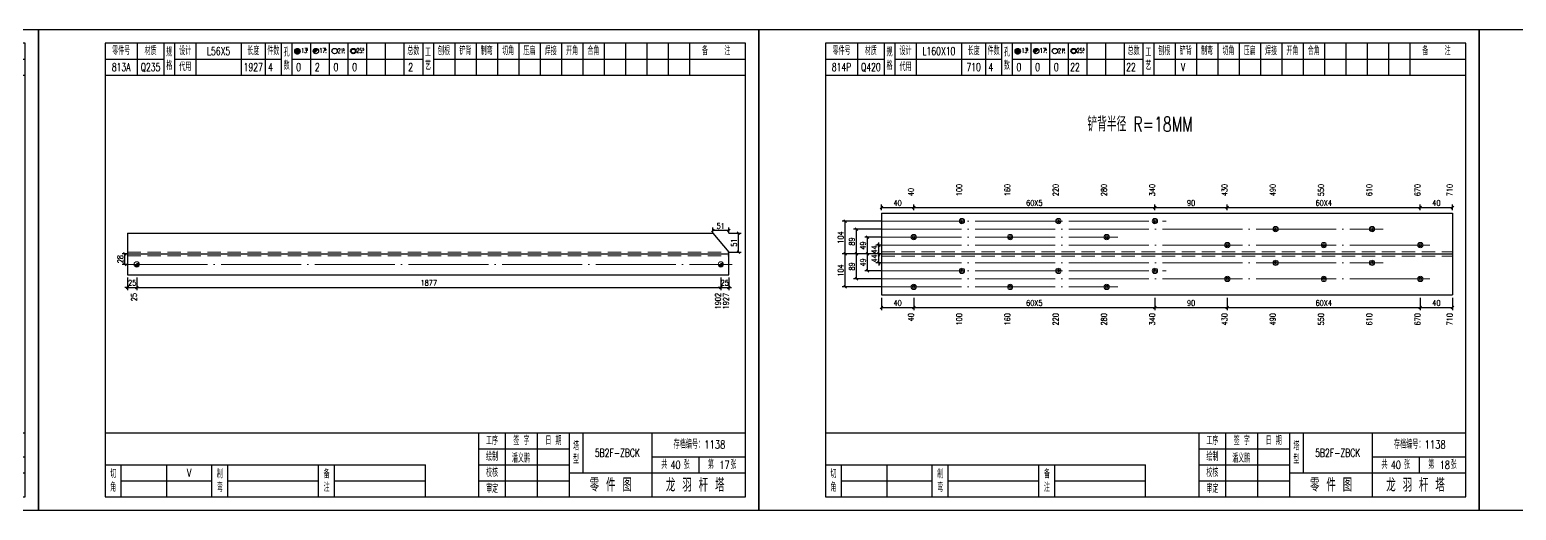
# Model space of a CAD drawing. Header units: millimetres. Extents: x 0 to 30240, y -10896 to -1348.
# Drawn here: x 4317 to 4874, y -6040 to -5860 of the extents above; entities that cross this region are included whole.
import ezdxf
from ezdxf.enums import TextEntityAlignment as Align

# ---------------------------------------------------------------- set-up
doc = ezdxf.new("R2010")
doc.units = ezdxf.units.MM
doc.header["$LTSCALE"] = 20
doc.header["$PDMODE"] = 1
doc.linetypes.add('DASHDOT2X', pattern=[1.75, 1.5, -0.125, 0, -0.125])
doc.linetypes.add('HIDDEN', pattern=[0.375, 0.25, -0.125])
for name, color, linetype, lineweight in [('1', 7, 'Continuous', 25), ('11', 3, 'Continuous', 13), ('2', 1, 'HIDDEN', 13), ('5', 1, 'Continuous', 13), ('7', 2, 'DASHDOT2X', 13)]:
    doc.layers.add(name, color=color, linetype=linetype, lineweight=lineweight)
doc.styles.get("Standard").update_dxf_attribs({"font": 'simplex', "width": 0.7, "bigfont": 'gbhzfs.shx'})
doc.styles.add('SYMBOL_TXT', font='txt.shx', dxfattribs={"width": 0.6})
doc.styles.add('TITLE_TXT', font='simplex.shx', dxfattribs={"width": 0.75, "height": 2.5, "bigfont": 'gbhzfs.shx'})
doc.dimstyles.get("Standard").update_dxf_attribs({"dimtxt": 2.1, "dimasz": 1, "dimexe": 1.05, "dimexo": 0, "dimgap": 0.63, "dimtad": 1, "dimzin": 0, "dimdsep": 46, "dimtxsty": 'standard', "dimblk": 'OBLIQUE', "dimblk1": 'OBLIQUE', "dimblk2": 'OBLIQUE', "dimcen": 0.09, "dimadec": 0, "dimazin": 0, "dimtfac": 1, "dimtdec": 1, "dimtix": 1, "dimtmove": 0, "dimatfit": 3, "dimfxl": 0, "dimtolj": 1, "dimtzin": 0, "dimarcsym": 0})
pattern_1 = [(0, (-3, 0), (0, 0.0125), [])]

# ---------------------------------------------------------------- blocks, each defined once
blk = doc.blocks.new('M12_HOLE')
h = blk.add_hatch()
h.set_pattern_fill('LINE', scale=0.1, style=0)
h.set_pattern_definition(pattern_1)
h.paths.add_polyline_path([(-5, 0, 1), (-1, 0, 1)])
at = {"color": 7}
blk.add_circle((-3, 0), 2, dxfattribs=at)
at = {"color": 7, "attachment_point": 1, "style": 'SYMBOL_TXT'}
for s, insert, char_height, width in [('13\\f??|b0|i0|c0|p54;.', (-0.1, 2.1), 3.5, 5.707), ('5', (3.7, 2.3), 1.8, 2.931)]:
    blk.add_mtext(s, dxfattribs=dict(at, insert=insert, char_height=char_height, width=width))
blk = doc.blocks.new('M16_HOLE')
h = blk.add_hatch()
h.set_pattern_fill('LINE', scale=0.1, style=0)
h.set_pattern_definition(pattern_1)
h.paths.add_polyline_path([(-1.6, 1.4, 0.668179), (-5, 0, 0.198912), (-4.4, -1.4)])
at = {"color": 7}
blk.add_circle((-3, 0), 2, dxfattribs=at)
at = {"color": 7, "attachment_point": 1, "style": 'SYMBOL_TXT'}
for s, insert, char_height, width in [('17.', (-0.4, 2.1), 3.5, 6.316), ('5', (3.6, 2.3), 1.8, 1.822)]:
    blk.add_mtext(s, dxfattribs=dict(at, insert=insert, char_height=char_height, width=width))
blk = doc.blocks.new('M20_HOLE')
at = {"color": 7}
blk.add_circle((-3, 0), 2, dxfattribs=at)
at = {"color": 7, "attachment_point": 1, "style": 'SYMBOL_TXT'}
for s, insert, char_height, width in [('21.', (-0.7, 2), 3.5, 6.074), ('5', (3.3, 2), 1.8, 1.458)]:
    blk.add_mtext(s, dxfattribs=dict(at, insert=insert, char_height=char_height, width=width))
blk = doc.blocks.new('M24_HOLE')
at = {"color": 7}
for radius in [2, 1.5]:
    blk.add_circle((-3, 0), radius, dxfattribs=at)
at = {"color": 7, "attachment_point": 1, "style": 'SYMBOL_TXT'}
for s, insert, char_height, width in [('25.', (-0.7, 2.1), 3.5, 2.429), ('5', (3.9, 2.3), 1.8, 1.944)]:
    blk.add_mtext(s, dxfattribs=dict(at, insert=insert, char_height=char_height, width=width))
blk = doc.blocks.new('JgCard')
for p, q in [((270, 180), (0, 180)), ((0, 180), (0, 0)), ((270, 0), (270, 180)), ((265, 175), (25, 175)), ((25, 175), (25, 5)), ((37, 175), (37, 163)), ((47, 175), (47, 163)), ((51, 175), (51, 163)), ((59, 175), (59, 163)), ((76, 175), (76, 163)), ((85, 175), (85, 163)), ((91, 175), (91, 163)), ((95, 175), (95, 163)), ((102, 175), (102, 163)), ((109, 175), (109, 163)), ((116, 175), (116, 163)), ((123, 175), (123, 163)), ((130, 175), (130, 163)), ((137, 175), (137, 163)), ((144, 175), (144, 163)), ((148, 175), (148, 163)), ((156, 175), (156, 163)), ((164, 175), (164, 163)), ((172, 175), (172, 163)), ((180, 175), (180, 163)), ((188, 175), (188, 163)), ((196, 175), (196, 163)), ((204, 175), (204, 163)), ((212, 175), (212, 163)), ((220, 175), (220, 163)), ((228, 175), (228, 163)), ((236, 175), (236, 163)), ((244, 175), (244, 163)), ((265, 5), (265, 175)), ((25, 169), (47, 169)), ((51, 169), (91, 169)), ((95, 169), (144, 169)), ((148, 169), (265, 169)), ((25, 163), (265, 163)), ((25, 29), (265, 29)), ((165, 5), (165, 29)), ((175, 5), (175, 29)), ((187, 5), (187, 29)), ((199, 5), (199, 29)), ((204, 29), (204, 14)), ((230, 5), (230, 29)), ((165, 23), (199, 23)), ((25, 17), (145, 17)), ((31, 5), (31, 17)), ((48, 17), (48, 5)), ((65, 5), (65, 17)), ((71, 5), (71, 17)), ((105, 5), (105, 17)), ((111, 5), (111, 17)), ((145, 5), (145, 17)), ((165, 17), (199, 17)), ((230, 20), (265, 20)), ((247.5, 20), (247.5, 14)), ((199, 14), (265, 14)), ((31, 11), (65, 11)), ((71, 11), (105, 11)), ((111, 11), (145, 11)), ((165, 11), (199, 11)), ((0, 0), (270, 0)), ((25, 5), (265, 5))]:
    blk.add_line(p, q)
blk.add_lwpolyline([(96.03, 171.99, -1), (98.03, 171.99, -1)], format="xyb", close=True)
blk.add_point((145, 96))
at = {"xscale": 0.5, "yscale": 0.5, "zscale": 0.5}
for name, p in [('M12_HOLE', (98.53, 171.99)), ('M16_HOLE', (105.5, 172)), ('M20_HOLE', (112.5, 172)), ('M24_HOLE', (119.5, 172))]:
    blk.add_blockref(name, p, dxfattribs=at)
at = {"style": 'TITLE_TXT', "width": 0.75}
for s, height, p in [('存档编号：1138', 3.076, (238.02, 23.07)), ('潘义鹏', 3, (177.45, 17.91)), ('龙 羽 杆 塔', 5, (235.17, 6.97))]:
    blk.add_text(s, height=height, dxfattribs=at).set_placement(p)
at = {"attachment_point": 5, "style": 'TITLE_TXT'}
for s, insert, char_height, width in [('零件号', (31, 172), 3, 15), ('材质', (42, 172), 3, 8), ('设计', (55, 172), 3, 8), ('长度', (80.5, 172), 3, 8), ('件数', (88, 172), 3, 6), ('总数', (140.5, 172), 3, 7), ('工\\P艺', (146, 169), 3, 4), ('刨根', (152, 172), 3, 8), ('铲背', (160, 172), 3, 8), ('制弯', (168, 172), 3, 8), ('切角', (176, 172), 3, 8), ('压扁', (184, 172), 3, 8), ('焊接', (192, 172), 3, 8), ('开角', (200, 172), 3, 8), ('合角', (208, 172), 3, 8), ('备    注', (254, 172), 3, 22), ('规格', (49, 169), 3, 4), ('代用', (55, 166), 3, 8), ('孔数', (93, 169), 3, 4), ('工序', (170, 26), 3, 10), ('签 字', (181, 26), 3, 12), ('日 期', (193, 26), 3, 12), ('塔\\P型', (201.5, 21.5), 3, 5), ('绘制', (170, 20), 3, 10), ('共    张', (238.75, 17), 3, 17.5), ('第    张', (256.25, 17), 3, 17.5), ('切\\P角', (28, 11), 3, 6), ('制\\P弯', (68, 11), 3, 6), ('备\\P注', (108, 11), 3, 6), ('校核', (170, 14), 3, 10), ('零 件 图', (214.5, 9.5), 5, 31), ('审定', (170, 8), 3, 10)]:
    blk.add_mtext(s, dxfattribs=dict(at, insert=insert, char_height=char_height, width=width))
blk = doc.blocks.new('M16')
for p, q in [((-0.71, -0.71), (0.71, 0.71)), ((-0.4, 0), (0.4, 0)), ((0, 0.4), (0, -0.4))]:
    blk.add_line(p, q)
blk.add_circle((0, 0), 1)
for radius in [0.8, 0.6, 0.4, 0.2]:
    blk.add_arc((0, 0), radius, 225, 45)
blk = doc.blocks.new('_Oblique')
at = {"color": 0, "linetype": 'ByBlock', "lineweight": -2}
blk.add_line((-0.5, -0.5), (0.5, 0.5), dxfattribs=at)
blk = doc.blocks.new('*D3550')
at = {"layer": '11', "color": 0, "lineweight": -2}
for p, q in [((4353.4, -5956.37), (4352.4, -5956.37)), ((4353.4, -5952.69), (4353.4, -5957.42)), ((4353.4, -5956.37), (4356.84, -5956.37)), ((4356.84, -5952.69), (4356.84, -5957.42)), ((4356.84, -5956.37), (4357.84, -5956.37))]:
    blk.add_line(p, q, dxfattribs=at)
at = {"layer": 'Defpoints', "color": 0}
for p in [(4353.4, -5952.69), (4356.84, -5952.69), (4356.84, -5956.37)]:
    blk.add_point(p, dxfattribs=at)
at = {"layer": '11', "color": 0, "lineweight": -2}
blk.add_blockref('_Oblique', (4353.4, -5956.37), dxfattribs=at)
at = {"layer": '11', "color": 0, "lineweight": -2, "rotation": 180}
blk.add_blockref('_Oblique', (4356.84, -5956.37), dxfattribs=at)
at = {"layer": '11', "color": 0, "insert": (4355.12, -5954.69), "char_height": 2.1, "attachment_point": 5}
blk.add_mtext('\\A1;25', dxfattribs=at)
blk = doc.blocks.new('*D3552')
at = {"layer": '11', "color": 0, "lineweight": -2}
for p, q in [((4575.76, -5956.37), (4574.76, -5956.37)), ((4575.76, -5952.69), (4575.76, -5957.42)), ((4575.76, -5956.37), (4578.7, -5956.37)), ((4578.7, -5952.69), (4578.7, -5957.42)), ((4578.7, -5956.37), (4579.7, -5956.37))]:
    blk.add_line(p, q, dxfattribs=at)
at = {"layer": 'Defpoints', "color": 0}
for p in [(4575.76, -5952.69), (4578.7, -5952.69), (4578.7, -5956.37)]:
    blk.add_point(p, dxfattribs=at)
at = {"layer": '11', "color": 0, "lineweight": -2}
blk.add_blockref('_Oblique', (4575.76, -5956.37), dxfattribs=at)
at = {"layer": '11', "color": 0, "lineweight": -2, "rotation": 180}
blk.add_blockref('_Oblique', (4578.7, -5956.37), dxfattribs=at)
at = {"layer": '11', "color": 0, "insert": (4577.23, -5954.69), "char_height": 2.1, "attachment_point": 5}
blk.add_mtext('\\A1;25', dxfattribs=at)
blk = doc.blocks.new('*D3554')
at = {"layer": '11', "color": 0, "lineweight": -2}
for p, q in [((4572.72, -5936.1), (4572.72, -5934)), ((4578.7, -5936.1), (4578.7, -5934)), ((4578.7, -5935.05), (4572.72, -5935.05))]:
    blk.add_line(p, q, dxfattribs=at)
at = {"layer": 'Defpoints', "color": 0}
for p in [(4572.72, -5935.05), (4572.72, -5936.1), (4578.7, -5936.1)]:
    blk.add_point(p, dxfattribs=at)
at = {"layer": '11', "color": 0, "lineweight": -2, "rotation": 180}
blk.add_blockref('_Oblique', (4572.72, -5935.05), dxfattribs=at)
at = {"layer": '11', "color": 0, "lineweight": -2}
blk.add_blockref('_Oblique', (4578.7, -5935.05), dxfattribs=at)
at = {"layer": '11', "color": 0, "insert": (4575.71, -5933.37), "char_height": 2.1, "attachment_point": 5}
blk.add_mtext('\\A1;51', dxfattribs=at)
blk = doc.blocks.new('M24')
for p, q in [((-0.6, 0), (0.6, 0)), ((0, -0.6), (0, 0.6))]:
    blk.add_line(p, q)
for radius in [1, 0.6]:
    blk.add_circle((0, 0), radius)
blk = doc.blocks.new('*D3566')
at = {"layer": '1', "color": 0, "lineweight": -2}
for p, q in [((4635.95, -5943.87), (4633.9, -5943.87)), ((4634.95, -5943.87), (4634.95, -5942.87)), ((4634.95, -5947.2), (4634.95, -5943.87)), ((4635.95, -5947.2), (4633.9, -5947.2)), ((4634.95, -5947.2), (4634.95, -5948.2))]:
    blk.add_line(p, q, dxfattribs=at)
at = {"layer": 'Defpoints', "color": 0}
for p in [(4634.95, -5943.87), (4635.95, -5943.87), (4635.95, -5947.2)]:
    blk.add_point(p, dxfattribs=at)
at = {"layer": '1', "color": 0, "lineweight": -2}
for p, rotation in [((4634.95, -5943.87), 270), ((4634.95, -5947.2), 90)]:
    blk.add_blockref('_Oblique', p, dxfattribs=dict(at, rotation=rotation))
at = {"layer": '1', "color": 0, "insert": (4633.27, -5945.54), "char_height": 2.1, "attachment_point": 5, "rotation": 90}
blk.add_mtext('\\A1;44', dxfattribs=at)
blk = doc.blocks.new('*D3570')
at = {"layer": '1', "color": 0, "lineweight": -2}
for p, q in [((4634.95, -5940.54), (4634.95, -5939.54)), ((4635.95, -5940.54), (4633.9, -5940.54)), ((4635.95, -5943.87), (4633.9, -5943.87)), ((4634.95, -5943.87), (4634.95, -5940.54)), ((4634.95, -5943.87), (4634.95, -5944.87))]:
    blk.add_line(p, q, dxfattribs=at)
at = {"layer": 'Defpoints', "color": 0}
for p in [(4634.95, -5940.54), (4635.95, -5940.54), (4635.95, -5943.87)]:
    blk.add_point(p, dxfattribs=at)
at = {"layer": '1', "color": 0, "lineweight": -2}
for p, rotation in [((4634.95, -5940.54), 270), ((4634.95, -5943.87), 90)]:
    blk.add_blockref('_Oblique', p, dxfattribs=dict(at, rotation=rotation))
at = {"layer": '1', "color": 0, "insert": (4633.27, -5942.21), "char_height": 2.1, "attachment_point": 5, "rotation": 90}
blk.add_mtext('\\A1;44', dxfattribs=at)

msp = doc.modelspace()

# ---------------------------------------------------------------- linework, layer by layer
at = {"layer": '1'}
for p, q in [((4636, -5928.544), (4636, -5959.204)), ((4636, -5928.544), (4850, -5928.544)), ((4850, -5928.544), (4850, -5959.204)), ((4353.4, -5936.104), (4353.4, -5951.644)), ((4353.4, -5936.104), (4572.721, -5936.104)), ((4572.721, -5936.104), (4578.7, -5943.181)), ((4353.4, -5943.874), (4578.7, -5943.874)), ((4578.7, -5943.874), (4578.7, -5943.181)), ((4578.7, -5951.644), (4578.7, -5943.874)), ((4636, -5943.874), (4850, -5943.874)), ((4353.4, -5951.644), (4578.7, -5951.644)), ((4636, -5959.204), (4850, -5959.204))]:
    msp.add_line(p, q, dxfattribs=at)
at = {"layer": '2'}
for p, q in [((4353.4, -5943.181), (4578.7, -5943.181)), ((4353.4, -5944.568), (4578.7, -5944.568)), ((4636, -5943.118), (4850, -5943.118)), ((4636, -5944.631), (4850, -5944.631))]:
    msp.add_line(p, q, dxfattribs=at)
at = {"layer": '7'}
for p, q in [((4636, -5931.544), (4742.679, -5931.544)), ((4636, -5934.544), (4824.059, -5934.544)), ((4636, -5937.544), (4724.594, -5937.544)), ((4636, -5940.544), (4842.144, -5940.544)), ((4353.4, -5947.759), (4579.96, -5947.759)), ((4636, -5947.204), (4824.059, -5947.204)), ((4636, -5950.204), (4742.679, -5950.204)), ((4636, -5953.204), (4842.144, -5953.204)), ((4636, -5956.204), (4724.594, -5956.204))]:
    msp.add_line(p, q, dxfattribs=at)

# ---------------------------------------------------------------- block references
at = {"layer": '1'}
for p in [(4050, -6039.874), (4320, -6039.874), (4590, -6039.874), (4860, -6039.874)]:
    msp.add_blockref('JgCard', p, dxfattribs=at)
at = {"layer": '5'}
for name, p in [('M24', (4666.141, -5931.544)), ('M24', (4702.31, -5931.544)), ('M24', (4738.479, -5931.544)), ('M24', (4783.69, -5934.544)), ('M24', (4819.859, -5934.544)), ('M24', (4648.056, -5937.544)), ('M24', (4684.225, -5937.544)), ('M24', (4720.394, -5937.544)), ('M24', (4765.606, -5940.544)), ('M24', (4801.775, -5940.544)), ('M24', (4837.944, -5940.544)), ('M16', (4356.84, -5947.759)), ('M16', (4575.76, -5947.759)), ('M24', (4666.141, -5950.204)), ('M24', (4702.31, -5950.204)), ('M24', (4738.479, -5950.204)), ('M24', (4783.69, -5947.204)), ('M24', (4819.859, -5947.204)), ('M24', (4648.056, -5956.204)), ('M24', (4684.225, -5956.204)), ('M24', (4720.394, -5956.204)), ('M24', (4765.606, -5953.204)), ('M24', (4801.775, -5953.204)), ('M24', (4837.944, -5953.204))]:
    msp.add_blockref(name, p, dxfattribs=at)

# ---------------------------------------------------------------- texts
at = {"style": 'TITLE_TXT', "width": 0.75}
for s, p in [('40', (4556.855, -6024.396)), ('17', (4575.224, -6024.396)), ('40', (4826.855, -6024.396)), ('18', (4845.224, -6024.396))]:
    msp.add_text(s, height=3, dxfattribs=at).set_placement(p)
at = {"layer": '1', "width": 0.7}
for s, height, p in [('L56X5', 3, (4387.5, -5867.874)), ('L160X10', 3, (4657.5, -5867.874)), ('813A', 3, (4351, -5873.874)), ('Q235', 3, (4362, -5873.874)), ('1927', 3, (4400.5, -5873.874)), ('4', 3, (4407, -5873.874)), ('0', 3, (4417.5, -5873.874)), ('2', 3, (4424.5, -5873.874)), ('0', 3, (4431.5, -5873.874)), ('0', 3, (4438.5, -5873.874)), ('2', 3, (4459.5, -5873.874)), ('814P', 3, (4621, -5873.874)), ('Q420', 3, (4632, -5873.874)), ('710', 3, (4670.5, -5873.874)), ('4', 3, (4677, -5873.874)), ('0', 3, (4687.5, -5873.874)), ('0', 3, (4694.5, -5873.874)), ('0', 3, (4701.5, -5873.874)), ('22', 3, (4708.5, -5873.874)), ('22', 3, (4729.5, -5873.874)), ('铲背半径 R=18MM', 5.49229, (4732.898, -5895.233)), ('V', 3, (4376.5, -6025.874))]:
    msp.add_text(s, height=height, dxfattribs=at).set_placement(p, align=Align.MIDDLE_CENTER)
for s, p in [('40', (4648.056, -5922.244)), ('100', (4666.141, -5922.244)), ('160', (4684.225, -5922.244)), ('220', (4702.31, -5922.244)), ('280', (4720.394, -5922.244)), ('340', (4738.479, -5922.244)), ('430', (4765.606, -5922.244)), ('490', (4783.69, -5922.244)), ('550', (4801.775, -5922.244)), ('610', (4819.859, -5922.244)), ('670', (4837.944, -5922.244)), ('710', (4850, -5922.244))]:
    msp.add_text(s, height=2.1, rotation=90, dxfattribs=at).set_placement(p)
for s, p in [('25', (4356.84, -5958.469)), ('1902', (4575.77, -5958.469)), ('1927', (4578.7, -5958.469)), ('40', (4648.056, -5966.029)), ('100', (4666.141, -5966.029)), ('160', (4684.225, -5966.029)), ('220', (4702.31, -5966.029)), ('280', (4720.394, -5966.029)), ('340', (4738.479, -5966.029)), ('430', (4765.606, -5966.029)), ('490', (4783.69, -5966.029)), ('550', (4801.775, -5966.029)), ('610', (4819.859, -5966.029)), ('670', (4837.944, -5966.029)), ('710', (4850, -5966.029))]:
    msp.add_text(s, height=2.1, rotation=90, dxfattribs=at).set_placement(p, align=Align.RIGHT)
at = {"layer": '1', "char_height": 3, "attachment_point": 5}
for s, insert, width in [('V', (4749, -5873.874), 8), ('5B2F-ZBCK', (4537, -6018.374), 26), ('5B2F-ZBCK', (4807, -6018.374), 26)]:
    msp.add_mtext(s, dxfattribs=dict(at, insert=insert, width=width))

# ---------------------------------------------------------------- dimensions: what is measured, and where the dimension line sits
at = {"layer": '1'}
for base, p1, p2, text in [((4622.35, -5931.544), (4635.95, -5943.874), (4635.95, -5931.544), '104'), ((4626.55, -5934.544), (4635.95, -5943.874), (4635.95, -5934.544), '89'), ((4630.75, -5937.544), (4635.95, -5943.874), (4635.95, -5937.544), '49'), ((4352.35, -5943.874), (4353.35, -5947.759), (4353.35, -5943.874), '28'), ((4622.35, -5943.874), (4635.95, -5956.204), (4635.95, -5943.874), '104'), ((4626.55, -5943.874), (4635.95, -5953.204), (4635.95, -5943.874), '89'), ((4630.75, -5943.874), (4635.95, -5950.204), (4635.95, -5943.874), '49')]:
    msp.add_linear_dim(base=base, p1=p1, p2=p2, angle=90, text=text, dimstyle='standard', dxfattribs=at).render()
for base, p1, p2, picture, middle in [((4634.95, -5940.544), (4635.95, -5943.874), (4635.95, -5940.544), '*D3570', (4633.27, -5942.209)), ((4634.95, -5943.874), (4635.95, -5947.204), (4635.95, -5943.874), '*D3566', (4633.27, -5945.539))]:
    dim = msp.add_linear_dim(base=base, p1=p1, p2=p2, angle=90, text='44', dimstyle='standard', dxfattribs=at)
    dim.commit()
    dim.dimension.update_dxf_attribs({"geometry": picture, "text_midpoint": middle})
at = {"layer": '11'}
for base, p1, p2, text in [((4648.056, -5926.444), (4636, -5927.494), (4648.056, -5927.494), '40'), ((4738.479, -5926.444), (4648.056, -5927.494), (4738.479, -5927.494), '60X5'), ((4765.606, -5926.444), (4738.479, -5927.494), (4765.606, -5927.494), '90'), ((4837.944, -5926.444), (4765.606, -5927.494), (4837.944, -5927.494), '60X4'), ((4850, -5926.444), (4837.944, -5927.494), (4850, -5927.494), '40'), ((4575.76, -5956.369), (4356.84, -5952.694), (4575.76, -5952.694), '1877'), ((4648.056, -5963.929), (4636, -5960.254), (4648.056, -5960.254), '40'), ((4738.479, -5963.929), (4648.056, -5960.254), (4738.479, -5960.254), '60X5'), ((4765.606, -5963.929), (4738.479, -5960.254), (4765.606, -5960.254), '90'), ((4837.944, -5963.929), (4765.606, -5960.254), (4837.944, -5960.254), '60X4'), ((4850, -5963.929), (4837.944, -5960.254), (4850, -5960.254), '40')]:
    msp.add_linear_dim(base=base, p1=p1, p2=p2, text=text, dimstyle='standard', dxfattribs=at).render()
for base, p1, p2, text, picture, middle in [((4572.721, -5935.054), (4578.7, -5936.104), (4572.721, -5936.104), '51', '*D3554', (4575.711, -5933.374)), ((4356.84, -5956.369), (4353.4, -5952.694), (4356.84, -5952.694), '25', '*D3550', (4355.12, -5954.689)), ((4578.7, -5956.369), (4575.76, -5952.694), (4578.7, -5952.694), '25', '*D3552', (4577.23, -5954.689))]:
    dim = msp.add_linear_dim(base=base, p1=p1, p2=p2, text=text, dimstyle='standard', dxfattribs=at)
    dim.commit()
    dim.dimension.update_dxf_attribs({"geometry": picture, "text_midpoint": middle})
msp.add_linear_dim(base=(4582.375, -5936.104), p1=(4578.7, -5943.181), p2=(4578.7, -5936.104), angle=90, text='51', dimstyle='standard', dxfattribs=at).render()

doc.saveas('drawing.dxf')
